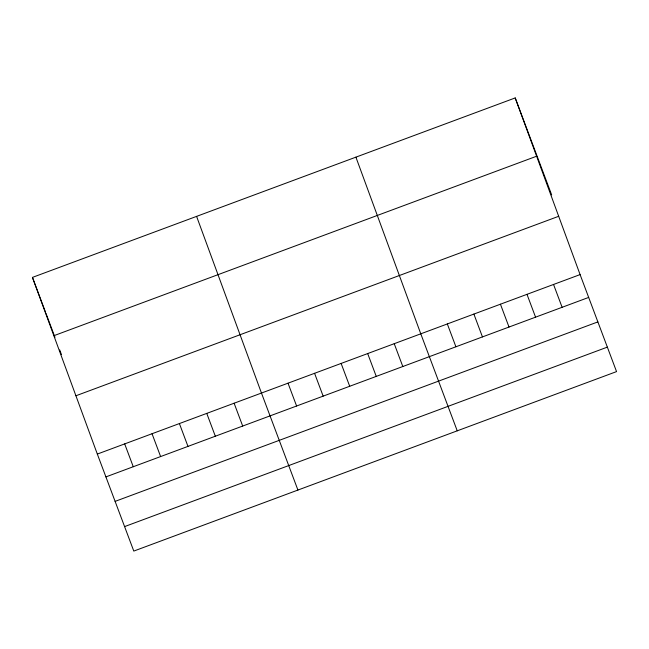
<?xml version="1.0" encoding="UTF-8"?>
<svg xmlns="http://www.w3.org/2000/svg" width="649" height="649" viewBox="0 0 649 649"><rect width="100%" height="100%" fill="white"/><g stroke="black" fill="none" stroke-linecap="round" stroke-linejoin="round"><path stroke-width="0.97" d="M515.209 97.926L580.092 274.592L616.55 371.601L133.791 551.074L97.326 454.073L32.45 277.399L515.209 97.926L551.674 194.927M53.859 335.703L536.618 156.222M75.917 395.768L558.675 216.295M97.326 454.073L580.092 274.592M105.909 476.901L588.667 297.429M115.108 501.377L597.867 321.904M124.584 526.599L607.35 347.126M553.54 284.465L562.115 307.293M526.988 294.338L535.563 317.166M500.436 304.211L509.011 327.039M473.884 314.084L482.458 336.912M447.331 323.948L455.906 346.777M457.237 430.831L420.779 333.821L355.903 157.155M394.227 343.694L402.81 366.523M367.675 353.567L376.258 376.396M341.123 363.432L349.706 386.269M314.57 373.305L323.153 396.133M288.018 383.178L296.601 406.006M297.923 490.052L261.466 393.051L196.59 216.377M234.111 403.216L242.694 426.052M206.755 413.389L215.33 436.217M179.4 423.562L187.975 446.39M152.036 433.727L160.619 456.563M124.681 443.9L133.264 466.728M32.45 277.399L45.633 312.469M45.982 313.41L50.233 324.711M50.573 325.611L54.97 337.318M59.708 349.925L61.477 354.638"/></g></svg>
